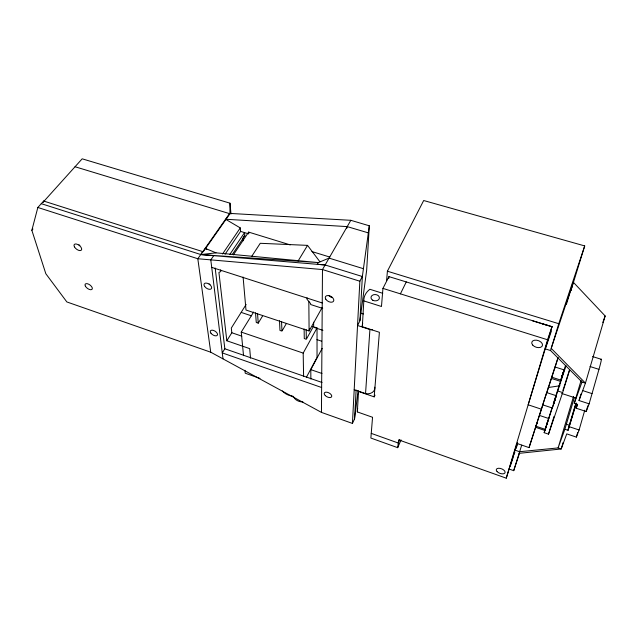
<?xml version="1.0" encoding="UTF-8"?>
<svg xmlns="http://www.w3.org/2000/svg" width="637" height="637" viewBox="0 0 637 637"><rect width="100%" height="100%" fill="white"/><g stroke="black" fill="none" stroke-linecap="round" stroke-linejoin="round"><path stroke-width="0.96" d="M312.361 326.391L317.043 327.936L317.035 357.445L306.469 377.152M203.816 250.978L229.949 213.745L229.973 203.171L82.181 158.82L44.064 201.149M358.129 390.457L354.538 419.011L352.436 423.422L321.454 412.394L322.481 269.555L350.828 220.314L369.309 225.793L366.657 270.279L359.945 320.491M352.436 423.422L359.849 281.212L362.357 276.522L369.309 225.793M354.538 419.011L356.131 390.027M401.047 439.912L397.703 447.676L370.869 438.057L372.549 417.275L357.341 411.924L358.535 391.46L374.19 396.867L375.01 395.131M374.19 396.867L379.397 332.291L362.31 326.725L363.815 300.887A22.048 16.554 4.8 0 1 369.866 289.278L382.757 293.323M354.196 389.685L365.542 393.61L369.914 329.52L357.54 325.491L359.921 320.865L362.357 276.522L325.125 264.968L317.306 264.291L318.301 262.587L329.05 258.112L363.424 268.695M516.663 443.344L529.052 447.612L541.307 409.169L528.161 404.798L552.008 326.662L388.936 276.609L382.941 288.394L381.475 306.493L363.815 300.887M386.611 280.495L387.4 271.211L423.685 200.52L584.71 245.922L570.919 290.536M388.769 278.52L388.936 276.609M544.89 430.453L548.72 418.509L539.435 415.412L535.598 427.316L544.89 430.453L545.025 429.935M397.703 447.676L398.651 439.872L506.264 478.18L517.093 443.392M562.16 375.878L560.385 381.308L551.451 378.434L555.114 367.023L564.071 369.874L562.375 375.201M321.454 412.394L210.72 352.197L66.853 301.946L45.824 273.719L31.85 230.299L37.846 207.471L43.65 201.037L203.243 251.79M346.695 228.516L347.205 226.605L368.337 232.871M43.22 202.63L43.65 201.037M570.84 290.583L573.244 282.167L605.15 315.96L585.435 383.124L579.033 400.538L589.129 403.834L598.963 369.356A28.912 1.178 -72.1 0 0 600.938 359.587M560.385 381.308L561.038 379.174M577.321 404.431L576.206 408.221L586.183 411.51L587.824 405.785M545.949 394.948L542.764 404.845L552.375 408.022L556.34 395.736L546.713 392.591L546.315 393.809L546.586 393.013M519.028 453.345L561.205 448.981L566.763 433.877L576.358 437.109L577.671 432.555M576.358 437.109L579.097 429.991L584.79 410.164M552.375 408.022L552.494 407.569M574.391 397.432L564.868 429.25L568.069 430.325L576.342 403.269M579.033 400.538L580.936 394.072M576.206 408.221L577.608 404.399L574.271 403.309L581.095 380.408M563.164 442.397L561.205 448.981L558.1 447.915L519.521 451.721L515.07 450.176L517.578 442.675M568.108 429.346L569.717 423.916M570.004 422.968L575.338 404.957M568.069 430.325L576.143 403.086M506.264 478.18L547.573 339.768L551.968 326.797L532.516 320.809M512.681 458.974L513.621 455.845M573.547 396.453L558.1 447.915L564.868 429.25M509.051 469.031L513.709 470.671L521.703 445.144M573.244 282.167L551.204 348.375L585.435 383.124L581.995 382.017L550.543 350.541L558.768 323.707L584.71 245.922M566.404 304.335L572.559 284.389M547.605 422.012L547.135 423.517M552.136 407.449L544.173 432.682L548.513 434.155L562.654 392.575L569.669 369.97M561.691 377.208L561.396 378.171L561.945 376.539M548.513 434.155L554.063 416.351M545.28 429.099L545.638 427.96M546.283 426.049L545.941 427.14L546.466 425.588M553.633 404.065L553.991 402.918M554.915 400.187L555.241 399.112L554.883 400.163M569.582 369.683L565.242 383.259M553.314 403.707L565.545 365.415M562.582 374.548L563.052 373.019L562.503 374.66M544.173 432.682L566.014 365.702M554.429 369.285L557.996 358.098M561.436 377.9L562.081 375.989M546.474 425.428L546.92 424.043M553.553 404.192L554.572 401.023M561.898 376.459L562.375 374.97M562.073 376.228L562.559 374.715M536.41 424.847L536.848 423.478M551.801 377.351L552.136 376.316M562.296 375.312L564.071 369.874M541.307 409.169L558.068 357.421M529.052 447.612L536.999 423.079M539.451 415.523L542.812 405.148M546.172 394.765L552.287 375.886M547.064 423.509L547.549 422.02M535.773 426.806L536.043 425.986M547.135 423.366L547.605 421.949M555.074 399.479L555.902 396.955M554.023 402.958L553.649 404.097M513.709 470.671L519.33 453.671M564.119 386.667L564.987 384.039M510.317 466.061L512.387 459.858M513.932 454.906L514.871 452.103M516.121 448.352L517.69 443.678M562.877 390.401L563.833 387.543M551.403 331.009L545.36 348.909L550.543 350.541M548.338 419.616L548.72 418.509M556.173 396.15L556.324 395.736M602.785 322.489L605.15 315.96M574.271 403.309L581.995 382.017M586.183 411.51L589.129 403.834M399.765 439.554L398.268 443.018L371.252 433.375M400.418 293.864L406.279 281.896M310.864 379.047L310.8 369.643L322.187 348.391M303.602 376.459L303.188 353.097L317.043 327.936M306.771 338.478L313.651 326.064L313.643 322.187M243.095 277.047L245.986 310.02L309.104 330.985L322.075 307.671M282.43 330.308L286.204 323.803M298.1 260.995L307.544 245.372L319.925 261.783M255.525 312.775L256.265 322.481L258.24 323.142L262.595 315.96M243.533 355.653L241.256 332.1L253.63 312.042M215.179 268.034L224.837 348.781L222.265 352.906L321.629 387.511M250.524 358.137L249.696 348.63L226.82 340.763L231.82 332.753L231.311 328.055L246.137 304.462M251.607 256.544L260.246 243.294L307.544 245.372M233.333 254.927L248.637 232.099L290.201 244.879M232.274 254.489L244.807 235.833L244.544 232.609L229.758 254.537M225.116 254.171L240.587 231.39L240.284 227.927L225.554 219.239L347.205 226.605M222.528 253.98L240.284 227.927M202.813 251.639L197.812 258.741L210.72 352.197M31.85 230.299L32.957 229.041M243.533 236.486L244.807 235.833M548.194 387.527L559.939 385.759M325.125 264.968L200.735 254.585L318.301 262.587L216.015 252.841L200.735 254.585L229.654 213.403L350.828 220.314M75.039 166.743L229.941 213.753M387.4 271.211L558.768 323.707M311.931 251.559L329.878 257.077M240.587 231.39L248.326 233.771M542.031 323.668L547.685 325.411M550.511 326.279L552.398 326.861M359.849 281.212L322.481 269.555L197.812 258.741L37.846 207.471M382.941 288.394L547.573 339.768M592.585 356.569L601.352 359.308M590.029 366.53L598.963 369.356M41.262 203.673L200.774 254.537L213.721 255.644L210.791 259.896L223.006 358.878M360.574 313.078L363.416 313.993M211.691 267.357L322.242 302.973M551.833 377.215L560.807 380.106M582.935 390.672L592.044 393.618M322.72 308.435L310.625 304.518L310.617 303.634L307.05 299.326L307.034 297.742M558.028 391.07L562.654 392.575M561.738 393.467L575.832 398.053M314.487 327.569L322.919 330.348M241.264 312.433L251.48 315.833M316.947 339.625L321.629 341.193M566.365 424.242L569.558 425.309M569.39 426.742L579.097 429.991M281.291 330.898L279.962 330.444L279.508 320.761M304.956 338.844L306.317 339.298L306.19 329.647M535.948 426.225L545.264 429.37M241.256 332.1L303.188 353.097M231.82 332.753L241.805 336.153M310.8 369.643L321.964 373.481M224.837 348.781L322.035 382.479M260.015 378.41L245.229 373.21L244.95 370.312M216.015 252.841L205.138 248.311L206.826 249.298M226.82 340.763L218.913 272.437L220.832 271.513L220.649 269.913M229.973 203.171L231.008 214.016M242.976 237.8L243.223 240.77M248.637 232.099L248.772 233.827M257.523 313.436L258.24 323.142M281.538 321.438L281.96 331.121M304.128 328.963L304.279 338.621M308.826 301.349L309.104 330.985M79.88 245.484A4.499 2.341 37.7 0 1 78.972 244.743M210.011 284.46A4.316 2.444 33.8 0 1 209.055 283.871M332.004 297.368A4.618 2.835 29 0 1 329.018 295.52M374.827 387.177A7.58 6.155 5 0 1 365.542 393.61M372.541 329.743A8.249 6.33 4.2 0 1 369.914 329.52M293.052 396.23A16.331 13.266 -1.9 0 1 282.326 390.967M357.341 411.924A19.046 15.774 6.6 0 1 357.707 408.492M362.31 326.725A21.347 16.411 5.1 0 1 362.708 323.158M309.542 328.843A4.156 1.059 -71.7 0 1 309.144 329.297M302.909 401.907A9.73 7.978 -1.3 0 1 293.593 396.851M332.092 297.399A4.618 2.835 28.9 0 1 329.106 295.552M554.716 400.824L554.485 401.525L554.676 400.792M325.284 395.601A4.101 2.198 27.4 0 0 331.622 396.763A4.101 2.198 27.4 0 0 327.06 392.233A4.101 2.198 27.4 0 0 325.284 395.601M325.802 299.215A4.634 2.827 29 0 0 333.215 301.612A4.634 2.827 29 0 0 329.608 295.847A4.634 2.827 29 0 0 325.802 299.215M85.39 286.204A4.284 2.134 36.2 0 0 91.76 289.532A4.284 2.134 36.2 0 0 88.869 284.293A4.284 2.134 36.2 0 0 85.39 286.204M74.433 246.861A4.523 2.325 37.7 0 0 81.098 250.333A4.523 2.325 37.7 0 0 78.017 244.624A4.523 2.325 37.7 0 0 74.433 246.861M210.935 333.199A4.077 2.174 32.3 0 0 217.209 335.38A4.077 2.174 32.3 0 0 213.586 330.452A4.077 2.174 32.3 0 0 210.935 333.199M204.676 286.523A4.332 2.437 33.7 0 0 211.309 288.736A4.332 2.437 33.7 0 0 207.447 283.322A4.332 2.437 33.7 0 0 204.676 286.523M497.099 471.603A4.666 2.429 20.8 0 0 504.751 473.18A4.666 2.429 20.8 0 0 500.22 468.402A4.666 2.429 20.8 0 0 497.099 471.603M532.675 345.055A5.574 3.496 18.4 0 0 542.007 346.377A5.574 3.496 18.4 0 0 536.712 340.206A5.574 3.496 18.4 0 0 532.675 345.055M372.749 300.21A4.228 3.169 4.1 0 0 379.397 298.148A4.228 3.169 4.1 0 0 373.457 294.764A4.228 3.169 4.1 0 0 372.749 300.21"/></g></svg>
